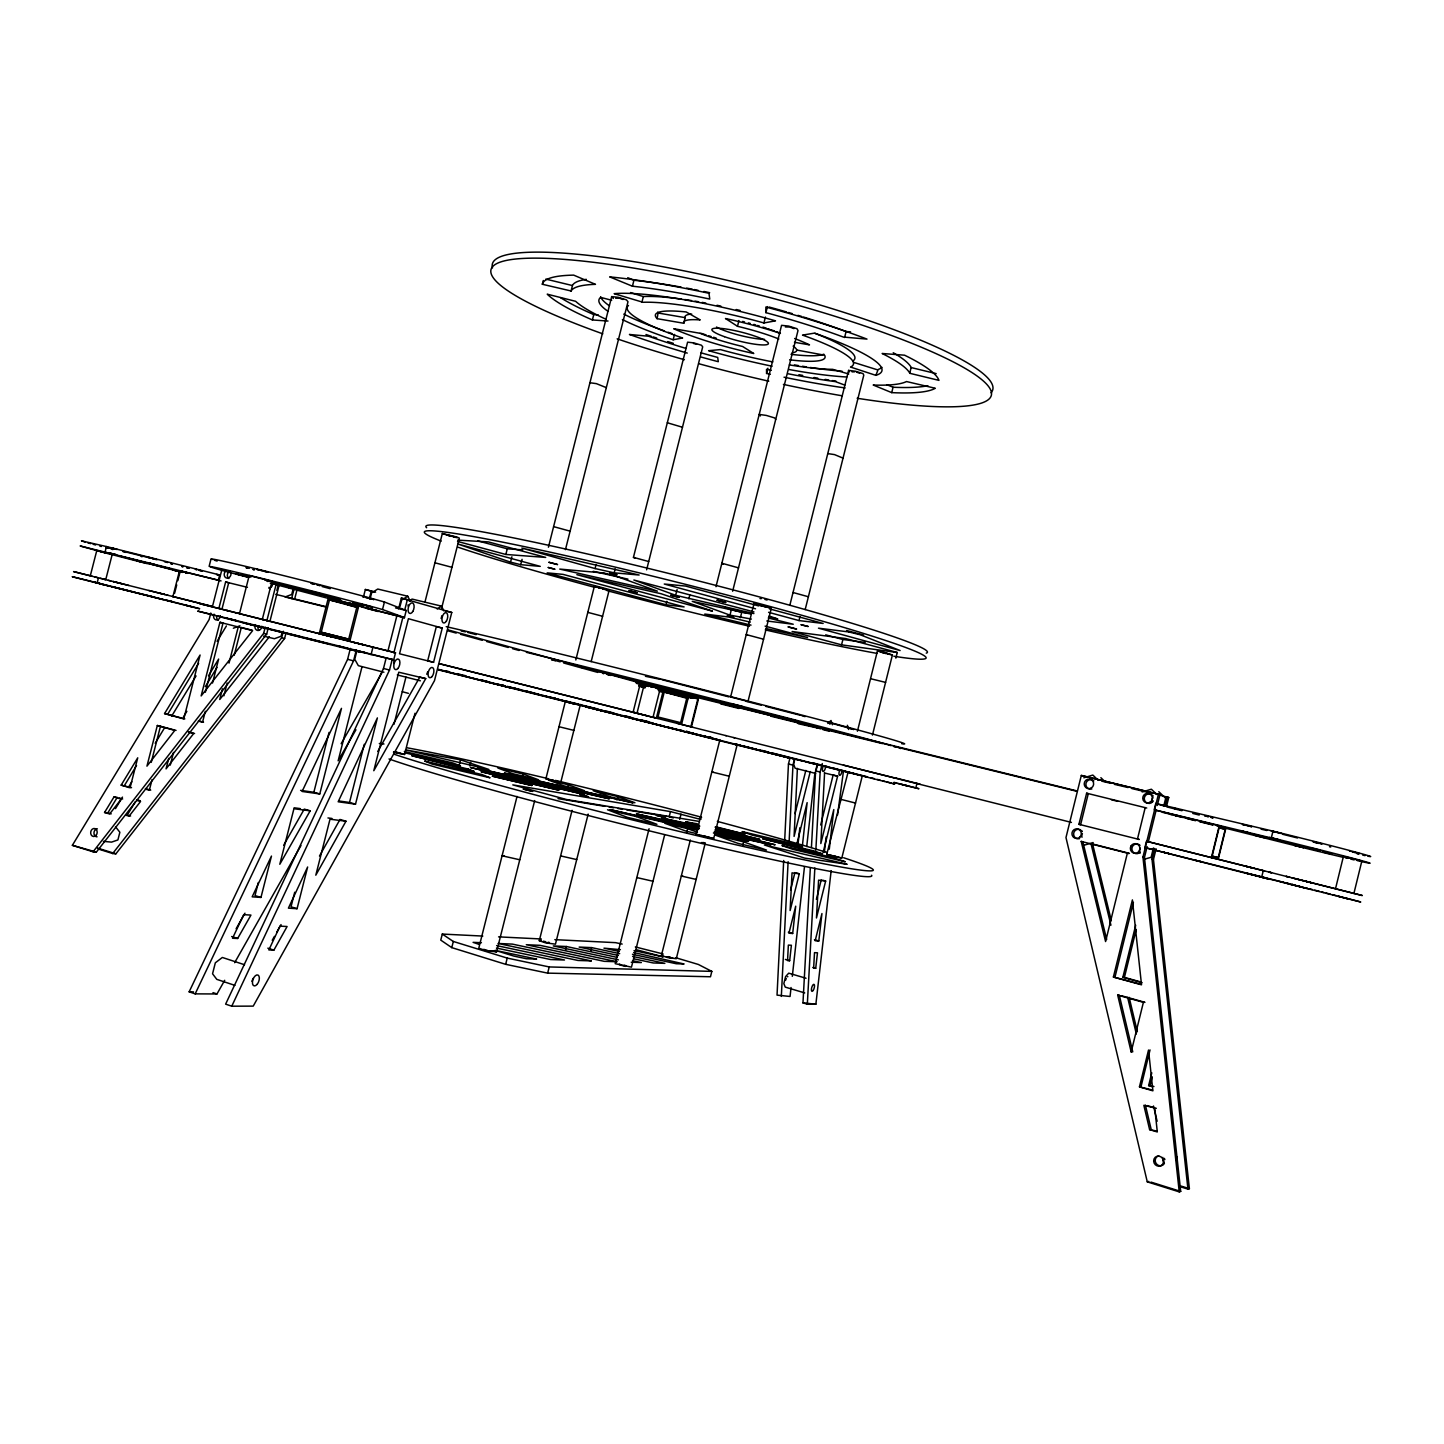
<?xml version="1.0" encoding="UTF-8"?>
<svg xmlns="http://www.w3.org/2000/svg" width="1444" height="1444" viewBox="0 0 1444 1444"><rect width="100%" height="100%" fill="white"/><g stroke="black" fill="none" stroke-linecap="round" stroke-linejoin="round"><path stroke-width="1.5" d="M785.356 326.958L789.254 327.012M783.695 860.498L777.034 995.133L790.067 996.468L791.059 987.515M784.688 840.3L788.46 764.002L790.048 757.667M797.395 768.407L794.092 836.401L810.283 771.547M781.33 996.414L788.117 861.689M789.128 841.491L792.973 765.139L794.543 758.804M831.166 870.66L815.878 1004.176L807.322 1004.194L802.972 1002.894L810.337 867.754M811.438 847.466L815.607 770.879L817.196 764.526M824.578 773.082L820.824 843.549L837.61 776.186L833.134 775.031L820.679 824.993M807.322 1004.194L814.849 868.024M815.842 850.173L820.156 772.035L822.286 763.551M797.918 845.281L799.85 827.755M789.669 960.693L791.384 945.26L788.352 945.098L787.558 960.603L789.669 960.693L785.356 959.43M792.684 933.474L795.698 906.182L788.947 933.221L792.684 933.474L788.352 932.228M802.304 846.455L807.142 802.629L796.962 843.476M792.305 976.324L804.488 866.653M806.727 846.509L814.939 772.648M824.362 852.393L826.112 836.997M815.716 968.292L817.484 952.805L814.506 952.643L813.64 968.22L815.716 968.292L812.81 967.444M818.82 940.965L821.943 913.547L815.174 940.748L818.82 940.965L814.452 939.719M829.289 849.18L833.802 809.579L823.044 852.79M837.556 815.012L843.513 770.681M852.032 371.866L854.74 371.794M1131.175 1051.954L1117.692 995.115L1119.281 995.133L1132.746 1051.828L1131.175 1051.954L1143.395 1002.335L1144.93 1002.335L1121.41 995.728M1139.46 1086.845L1148.521 1050.059L1152.89 1090.834L1139.46 1086.845L1152.493 1090.039M1141.013 1086.646L1150.038 1049.932M1152.438 1086.736L1148.648 1085.617L1151.789 1072.82M1148.648 1085.617L1150.146 1085.419L1152.24 1076.917M1219.223 825.824L1225.938 827.881L1218.213 859.306L1211.408 857.61L1219.223 825.824L1155.723 810.228M1218.267 857.646L1225.216 829.361L1219.169 827.502L1212.148 856.111L1218.267 857.646L1211.715 856.003M1175.976 1160.416L1176.914 1156.608M1265.233 878.132L1269.944 879.306L1261.641 877.266L1263.265 870.678M1271.207 837.845L1269.475 837.466L1279.601 839.975L1154.225 809.759L1155.778 803.46L1272.976 831.13L1271.352 837.719A85.16 1.029 13.9 0 1 1353.461 858.458A85.16 1.029 13.9 0 1 1361.205 861.49M1361.854 860.985L1353.912 893.421L1335.501 888.782L1343.389 856.527L1361.854 860.985L1360.753 860.859M1157.294 805.463L1159.965 794.615L1081.321 775.428L1065.979 837.556L1147.276 1181.86L1179.243 1191.878L1180.705 1191.408L1144.46 857.465L1147.132 846.635M1139.226 839.469L1078.939 824.307L1086.628 793.207L1146.735 808.026M1145.218 807.575L1137.475 839.018L1139.009 839.397M1261.641 877.266L1144.893 847.592L1146.446 841.274L1264.565 870.967M1113.396 977.028L1132.403 899.919L1141.518 984.826L1113.396 977.028L1140.886 984.266M1179.243 1191.878L1142.944 857.122L1158.467 794.128M1114.985 977.083L1133.414 902.301M1148.215 842.303L1156.229 809.795M1153.413 847.971L1151.121 857.285L1143.81 859.379M1163.828 805.734L1165.669 798.279L1158.792 791.691M1142.078 982.696L1122.854 977.353L1135.688 925.225M1156.102 848.801L1153.467 859.487L1189.387 1188.683L1187.961 1189.134L1151.987 859.144L1154.622 848.44M1165.182 805.608L1167.293 797.034L1168.737 797.503L1166.626 806.059M1122.854 977.353L1124.407 977.407L1136.139 929.737M891.706 392.624L895.497 392.786A204.579 32.418 14.1 0 0 933.979 388.959L935.297 388.274L906.489 381.541A175.193 27.743 14.1 0 1 874.107 385.061L873.187 385.025L891.706 392.624L893.06 387.245L896.832 387.389A204.561 32.905 14.1 0 0 927.878 385.71M795.066 813.622L805.842 770.41M895.858 658.139L897.265 652.507L845.624 638.537L792.124 631.533L841.545 644.854L842.899 639.493L865.209 642.436M909.81 373.31L909.684 373.021A175.193 27.743 14.1 0 0 883.042 353.942L882.14 353.491L904.558 355.188L908.168 356.975A204.579 32.418 14.1 0 1 938.456 379.194L938.943 380.368L909.81 373.31L911.11 367.299A175.175 28.158 14.1 0 0 893.24 352.733M816.275 769.76L817.647 764.273M790.608 889.865L794.904 872.591M799.29 873.782L790.121 910.532L792.034 872.862L799.29 873.782L796.366 872.988M862.357 775.608L841.816 858.007L833.423 856.328L826.726 854.433L848.115 772.035M857.429 731.242L877.447 650.937L884.251 652.381L892.41 654.98L872.447 735.086M816.383 899.359L821.239 879.829M825.661 881.039L816.456 917.969L818.586 880.154L825.661 881.039L822.719 880.226M894.287 782.63L915.803 787.991L916.958 783.352L895.442 777.955M646.623 569.802L702.705 346.813L701.423 345.224L693.86 342.896L687.597 342.174L633.447 557.348L634.963 558.232M547.655 973.13L549.207 966.939L711.82 971.379L710.484 976.758L547.655 973.13L505.671 964.321L451.773 947.625L440.763 940.116L442.297 934.069L482.819 936.073M588.159 814.091L555.453 944.159L545.489 942.842L539.28 940.694L572.077 810.319M565.434 950.26L566.373 946.506L617.093 957.372M633.086 712.253L640.378 683.211L636.046 682.146M637.003 713.21L644.114 684.835L650.612 686.387L660.125 688.914L653.031 717.235M616.967 800.03L617.833 796.565L593.195 790.698L609.837 796.763L634.945 802.738L617.833 796.565M666.027 604.765L684.113 606.913L563.052 574.387L547.168 572.871L666.027 604.765L666.893 601.318M778.857 338.997A58.157 9.187 14.1 0 0 737.505 326.308L738.931 320.514M753.894 613.574L675.63 595.289L677.074 589.585M590.777 951.307L591.697 947.625L619.675 953.636M656.388 718.047L663.337 690.376L688.535 696.568L681.55 724.383M664.24 692.073L657.995 716.982L680.629 722.668L686.911 697.632L664.24 692.073L688.066 698.625M688.878 598.863L689.835 595.072M765.916 312.644L765.861 307.03L772.522 308.817A204.579 32.418 14.1 0 1 861.797 337.138L866.996 339.105L843.314 337.048A175.193 27.743 14.1 0 0 767.54 313.095L765.916 312.644L767.432 306.597M763.93 322.969L775.5 320.839L772.341 319.936A145.88 23.086 14.1 0 0 615.595 293.547L614.151 293.673L642.959 302.283A116.621 18.447 14.1 0 1 761.782 322.373L763.93 322.969L765.428 317.066M649.078 828.748L615.216 963.689L631.461 967.155L664.691 834.65M770.356 374.285L766.583 373.454L767.883 368.238M715.989 586.679L781.565 325.333L788.695 326.091L796.944 328.69L798.009 330.514L732.649 591.228M690.864 726.747L698.084 697.957M700.051 819.253L670.485 811.618L669.15 816.925L673.373 817.918M691.82 725.466L698.318 699.564M751.403 619.079L729.978 615.144L731.35 609.711L725.068 607.382M679.691 819.416L681.008 814.127M686.604 832.683L687.615 828.657L664.926 823.315L686.117 831.166L696.64 833.657M740.393 617.725L741.747 612.292L750.573 613.339M705.141 843.513L676.297 958.708L667.489 957.534L661.406 955.495L690.322 840.047M735.718 744.743L737.072 745.068L713.661 838.621L696.152 834.506L719.654 740.7L789.507 758.1L766.132 752.053M754.039 603.412L730.61 696.983L747.992 701.459L771.349 608.123L754.039 603.412L755.32 604.26M844.596 337.535L846.094 331.542L850.57 331.849M789.814 605.361L848.585 370.404L855.389 371.216L863.025 373.599L863.783 375.151L805.192 609.548M742.667 845.859L743.678 841.87L715.755 835.3L738.01 843.386L766.511 850.101L743.678 841.87M768.587 612.328L799.019 620.577L800.012 616.606M875.876 375.35L876.743 375.061A145.88 23.086 14.1 0 0 817.214 334.087L814.47 333.131L802.521 335.116L804.344 335.766A116.621 18.447 14.1 0 1 850.552 367.065L875.876 375.35L878.151 369.483A145.862 23.429 14.1 0 0 881.977 367.372M794.994 758.551L793.64 764.02L795.084 768.208L815.625 773.424M393.472 752.162L404.573 754.472L415.006 713.264M441.557 608.429L459.354 538.125L457.08 537.078L442.333 533.522L425.023 601.823M433.579 662.309L442.243 628.086L408.417 618.7L399.537 653.789L433.579 662.309L427.677 660.829L436.323 626.642L442.243 628.086M398.634 608.772L401.342 598.105L451.755 612.473L434.482 680.684L253.223 1006.125L231.762 1006.197L225.625 1004.14L383.49 668.482L386.198 657.832M542.348 284.269L542.673 283.313A204.579 32.418 14.1 0 1 570.236 275.226L573.647 275.118L595.469 284.342A175.193 27.743 14.1 0 0 571.102 290.984L542.348 284.269L543.305 280.497M570.994 291.219L572.528 285.316A175.175 28.158 14.1 0 1 586.318 279.36M457.531 541.428L505.851 554.46L507.277 548.828L522.8 549.857M459.228 765.212L460.582 759.851L488.974 769.49L405.547 749.851L460.582 759.851M510.544 562.149L457.694 543.955L540.255 566.373L520.724 564.676L510.544 562.149L511.898 556.806M469.86 766.006L470.762 762.432M520.724 564.676L522.078 559.333M605.975 319.268A175.193 27.743 14.1 0 1 575.633 301.309L547.24 294.179L548.684 295.533A204.579 32.418 14.1 0 0 588.556 318.258L592.401 319.954L593.755 314.593L598.213 314.9M548.413 547.204L611.678 296.616L618.176 297.283L626.353 299.829L627.996 301.706L565.452 549.641M451.773 947.625L453.326 941.47L442.297 934.069M632.436 286.219L633.681 286.345A175.193 27.743 14.1 0 1 708.156 298.727L709.762 299.07L708.968 293.276L702.344 291.868A204.579 32.418 14.1 0 0 614.711 277.392L609.693 276.887L632.436 286.219L633.934 280.262L635.179 280.389A175.175 28.158 14.1 0 1 681.081 287.103M517.042 796.42L478.794 948.148L485.401 950.513L496.556 951.903L534.695 800.554M641.894 302.337L643.338 296.562L644.403 296.507A116.621 18.718 14.1 0 1 681.424 299.088M522.349 777.558L523.233 774.056L497.909 768.027L512.764 773.695L538.576 779.832L523.233 774.056M691.694 314.052A58.157 9.332 14.1 0 0 685.178 317.644L683.752 323.257L657.11 318.673L658.121 312.662A87.416 14.025 14.1 0 1 657.688 312.084M595.09 568.557L614.151 572.835L639.132 575.019L521.807 548.07L595.09 568.557L596.101 564.55M580.398 704.419L560.777 782.323L551.626 780.41L545.886 778.785L565.543 700.701M575.813 659.98L594.35 586.39L609.115 590.361L591.174 661.623M505.671 964.321L507.223 958.094L453.326 941.47M614.151 572.835L615.162 568.81M622.4 319.557A145.88 23.086 14.1 0 0 670.594 338.907L673.157 339.773L674.51 334.412M567.492 788.28L568.376 784.796L548.377 780.049L564.207 785.915L584.567 790.752L568.376 784.796M205.319 711.332L202.539 722.217L198.297 721.043M212.539 683.012L218.64 659.06L208.441 675.864M222.466 688.806L219.741 699.51L269.36 636.732M229.018 663.121L238.296 626.75M223.892 695.827L227.159 683.012M234.235 655.233L241.31 627.472L252.122 630.216M271.995 581.39L262.303 619.422L239.487 613.7L249.216 575.542L271.995 581.39L264.505 579.622M210.806 613.032L209.145 619.548L72.362 845.318L93.066 851.798L263.638 633.411L265.245 627.075M266.851 620.739L276.021 584.802M276.851 590.416L278.367 584.477M93.066 851.798L96.369 852.086L266.671 634.151L268.277 627.815M269.884 621.498L279.558 583.52M282.103 632.328L281.111 636.244L274.432 638.717L263.692 636.136M293.24 588.592L291.742 594.459L285.046 596.986M98.3 849.036L112.686 853.53L281.652 637.761L283.313 631.245M291.616 598.592L294.395 587.726M112.686 853.53L115.917 853.801L284.612 638.483L285.713 634.133M294.558 599.386L296.778 590.704M319.25 633.663L328.384 597.744L404.428 617.797M321.236 632.237L350.134 639.511L321.236 632.237L329.449 599.91L356.975 606.624L348.708 639.132M258.314 882.537L255.01 895.587L260.967 897.428L271.472 856.075L252.158 896.832L260.967 897.428M241.383 614.097L199.615 603.646L349.791 641.335L358.96 605.18M300.587 790.373L313.853 792.269L329.052 732.415M224.704 980.296L216.979 993.959L195.175 993.869L189.146 991.829L347.607 659.33L350.387 648.41M363.689 596.029L365.35 589.477L375.602 592.166M294.72 892.23L291.02 906.796L297.067 908.691L307.644 866.996L288.403 908.15L297.067 908.691M319.774 793.947L341.488 708.354L302.103 791.456L319.774 793.947L313.853 792.269M195.175 993.869L353.563 660.847L356.325 649.926M369.646 597.473L371.307 590.921M356.885 650.883L354.755 659.276L358.329 665.666L383.905 672.218M370.025 599.17L371.613 592.87L377.768 589.044L407.731 596.21L410.276 601.173M361.848 667.417L338.149 760.826L355.946 729.78M371.036 654.746L372.949 647.201L395.512 652.778L393.725 659.836L349.34 649.258L360.134 651.443M384.429 602.004L406.233 610.487L404.446 617.545L382.516 609.53L384.429 602.004A96.604 1.715 14.2 0 0 271.761 572.672A96.604 1.715 14.2 0 0 212.34 559.532M338.636 800.951L349.52 802.449L364.267 744.292M387.822 651.424L397.01 615.18M400.024 606.408L401.631 600.09L407.731 596.21M355.513 804.164L377.389 717.903L338.167 801.781L355.513 804.164L349.52 802.449M231.762 1006.197L389.519 670.034L392.226 659.348M393.851 652.941L403.057 616.642M404.681 610.234L407.388 599.567L401.342 598.105M393.995 724.31L405.963 677.037M90.304 575.777L96.784 550.543L102.091 551.861M84.077 579.586L72.2 576.697L97.109 583.069L98.445 577.853L73.572 571.589L92.091 576.228M105.123 551.77L106.459 546.554L219.687 574.947L218.369 580.181L80.142 545.958L101.549 551.915M96.784 550.543L112.199 554.46L105.737 579.658L102.668 578.882L105.141 579.531M172.919 596.553L179.507 570.741L221.076 580.921M174.58 593.34L176.728 584.91M177.811 580.687L179.977 572.239M157.324 725.502L146.945 766.15L174.814 730.411L157.324 725.502L176.042 730.411M151.259 762.342L160.519 726.043M152.035 779.67L149.346 790.265L145.79 789.218M209.127 566.373L211.023 558.918M168.749 758.317L166.06 768.876L193.658 733.57L189.308 732.361M170.266 765.103L173.497 752.45M212.467 606.498L221.907 569.514M225.625 581.968L218.946 608.123L222.033 608.899L228.694 582.798L225.625 581.968L247.447 587.329M219.939 622.31L201.149 695.936L252.628 630.613L219.939 622.31L223.026 623.05L205.373 692.217M672.814 958.076L671.893 958.13M272.23 940.315L274.432 936.38M276.634 932.445L281.038 924.593M319.485 856.039L339.99 819.47L345.982 821.203L315.803 875.19L330.008 819.217L345.982 821.203M273.891 950.134L287.103 926.506L279.992 926.145L268.855 949.953L273.891 950.134L267.826 948.166M377.768 751.458L419.807 677.092L425.727 678.608L373.797 770.717L398.761 672.218L425.727 678.608M234.65 962.715L300.966 845.534M236.112 928.745L244.975 913.186M283.638 845.318L304.269 809.109L310.171 810.824L279.811 864.27L293.926 808.73L310.171 810.824M237.664 938.456L250.949 915.081L243.711 914.666L232.538 938.257L237.664 938.456L231.672 936.524M341.163 743.696L382.353 671.983M104.564 812.467L113.986 796.962L117.253 797.359L107.849 812.846L104.564 812.467L109.618 814.001L121.224 799.128L113.986 796.962M121.152 785.139L137.74 757.811L130.068 787.774L121.152 785.139L131.53 787.666M164.562 713.571L200.084 655.016L183.785 718.913L164.562 713.571L184.814 718.877M124.401 785.554L136.548 765.555M167.757 714.13L198.64 663.247M115.484 808.64L122.487 797.106M128.335 787.485L131.837 781.727M155.194 743.263L164.526 727.866M171.529 716.332L196.059 675.936M217.069 641.335L226.419 625.938M183.478 716.928L186.872 711.332M135.411 801.637L127.271 815.012L130.61 816.022M205.301 686.676L217.015 667.435M827.827 723.462L831.022 720.484L832.376 724.78M549.622 943.365L543.143 941.398L545.128 941.488M628.501 305.496L628.176 305.767A116.621 18.447 14.1 0 0 680.9 337.409L682.633 338.004L673.157 339.773M799.416 722.74L595.199 670.503M437.153 608.989L441.521 606.137L443.922 610.956M409.139 600.975L412.082 599.079L441.521 606.137M233.35 628.23L239.921 625.775M661.406 955.495L662.796 955.08M1083.812 777.811L1092.855 775.067L1098.288 780.338M1142.15 791.962L1151.373 789.218L1156.933 794.543M1084.209 845.173L1093.162 842.556M1147.276 1181.86L1148.81 1181.427M539.28 940.694L541.175 940.297M1156.319 1108.324L1143.847 1105.31L1149.623 1129.641L1156.915 1131.085M696.152 879.414L681.315 876.021L682.633 875.858M652.995 881.255L636.822 877.573M826.726 854.433L841.816 858.007M576.716 859.577L560.615 855.913M519.786 859.776L502.079 855.787L504.299 855.678M266.4 580.813L267.916 581.517M696.152 834.506L706.387 836.527M802.972 1002.894L815.878 1004.176M189.146 991.829L193.514 991.866M631.227 962.227L641.353 962.57L632.526 960.675M481.43 942.715L473.091 942.354L479.137 944.394M566.373 946.506L553.305 945.928L618.375 959.845M591.697 947.625L579.17 947.065L618.375 955.477M498.577 936.867L541.338 938.979M554.839 939.647L615.613 942.661L622.183 944.087M457.766 540.128L488.289 541.897L545.688 557.42L505.851 554.46M592.401 319.954L608.014 321.037M348.076 602.798L358.78 605.523L354.989 604.639M545.886 778.785L553.196 780.247M620.108 964.303L619.133 964.285L620.523 965.061M72.362 845.318L96.369 852.086M103.39 841.347L111.549 842.123L117.903 839.939L119.87 832.249L115.484 826.762M855.516 803.063L841.292 799.453M799.019 620.577L823.134 623.447L769.399 608.845M791.005 354.322L792.594 354.502A87.416 14.025 14.1 0 0 823.838 354.177M789.633 359.791L791.222 359.989A87.434 13.808 14.1 0 0 824.596 355.224L796.709 350.026A58.157 9.187 14.1 0 0 793.153 346.127M766.818 620.992L793.243 624.241L768.262 617.996M327.95 817.954L331.976 818.459M294.071 807.792L300.19 808.586M589.928 382.75L596.39 383.635L606.318 387.642M841.545 644.854L897.265 652.507M729.274 776.24L711.82 771.962L713.264 772.161M667.327 422.767L682.471 427.243M827.773 453.596L834.542 454.607L843.043 458.145M697.235 823.766L685.593 821.871L698.697 824.975M716.08 826.834L745.086 834.253L715.069 827.141M699.077 821.401L566.481 799.507L512.801 784.886L670.485 811.618M557.98 798.622L604.675 806.312M609.115 807.034L613.556 807.774M618.014 808.514L622.454 809.236M626.913 809.976L666.929 816.564M658.518 313.077L685.16 317.644M794.453 342.282L809.506 344.863L808.315 344.286A87.434 13.808 14.1 0 0 794.633 338.528M1310.087 889.233L1308.571 888.8M584.315 668.012L580.253 666.911M830.932 855.281L834.939 856.545M453.976 536.789L455.257 536.951L447.044 534.984M573.864 730.375L558.99 726.711M761.403 598.61L759.959 598.592M607.13 674.348L611.173 675.413L607.725 674.619M553.612 526.627L570.109 531.157M488.938 950.856L492.133 950.964M619.007 298.222L615.613 298.222M633.447 557.348L648.699 561.536M461.304 631.046L465.528 631.876M793.027 592.509L808.387 596.751M733.101 704.293L742.396 706.639L738.299 705.538M625.757 966.397L621.462 965.368M693.499 343.492L696.586 344.25M881.779 652.056L889.053 653.952L887.284 653.717M671.135 958.004L666.316 956.758M453.145 536.861L457.279 537.709M763.948 606.606L771.349 608.123M645.45 676.297L659.98 679.294M803.911 724.148L800.084 723.245M603.285 589.134L609.115 590.361M170.681 563.665L172.522 564.044L170.952 563.485M701.279 835.516L705.647 836.545M887.32 653.897L892.41 654.98M496.465 948.058L550.651 959.538L564.478 960.007L496.628 945.603M507.223 958.094L549.207 966.939M434.915 562.781L451.954 567.312M367.751 608.213L368.581 608.411M376.361 610.487L377.805 610.794L376.108 610.307M639.764 681.55L798.676 721.35L775.103 716.17M619.314 951.47L603.971 948.166L620.415 949.665M632.454 954.304L676.261 963.726L684.095 963.996L633.627 952.499M632.58 956.415L664.854 963.347L653.229 962.967L633.627 958.762M180.175 571.391L182.594 571.968L178.749 571.445M180.247 571.806L172.684 569.875L177.883 571.228M187.846 573.34L185.41 572.763M700.99 818.874L699.401 818.567L700.809 819.055M635.324 946.939L663.103 953.961M635.883 949.592L663.265 956.885L634.042 950.585M1350.086 851.238L1349.562 851.184M555.417 781.204L557.222 781.529L555.146 780.879M600 587.78L597.852 587.383L599.603 587.997M587.798 612.364L602.599 616.263M658.951 690.647L662.868 691.514L658.536 690.394M550.525 697.398L549.189 697.055L551.139 697.524M798.333 723.733L820.192 728.588M893.042 783.713L894.63 784.038L438.777 669.944M1356.674 859.812L1357.613 860.01L1356.53 859.685M1142.944 857.122L1144.46 857.465M1151.987 859.144L1153.467 859.487M593.195 571.319L627.959 579.134M258.151 569.658L256.87 569.387L257.808 569.712M311.381 583.34L314.72 584.134M769.074 617.003L777.738 618.971L769.111 616.028M751.042 614.097L692.236 601.354L729.978 615.144M364.195 597.004L362.697 596.697L363.563 596.968M1081.195 841.419L1128.937 853.512L1127.367 853.169L1105.581 941.542L1081.195 841.419L1082.838 841.798L1106.664 939.521M751.024 625.126L704.78 614.061L728.606 617.021L750.23 622.129M766.186 628.591L807.539 637.544L765.085 626.118M265.028 579.658L266.4 579.928L265.389 579.622M1180.181 809.867L1181.715 810.192L1180.434 809.831M1251.461 826.708L1242.363 824.416L1245.739 825.318M1261.081 829.181L1266.821 830.499M706.585 837.177L709.564 837.719L706.82 836.852M271.255 581.86L340.585 599.693L272.338 582.762M111.495 547.944L114.202 548.72M1312.939 841.599L1322.126 843.928L1317.939 842.953M393.869 751.746L398.291 752.847M763.334 606.191C775.789 608.7 749.526 602.184 762.107 605.884M122.686 551.229L150.356 558.052M357.715 607.184L347.517 604.585L357.48 607.058M1172.113 814.416L1170.561 814.073L1171.842 814.434M552.186 780.121L549.442 779.579L553.503 780.735M1349.418 857.917L1347.577 857.501L1349.635 858.079M886.327 653.5L881.544 652.255M602.509 588.755L605.632 589.369L602.978 588.52M583.827 667.904L579.784 666.911M699.835 826.13L661.551 817.972L698.679 826.744M715.105 829.74L775.139 844.812L716.152 830.878M699.185 827.773L636.407 813.874L699.239 828.712M714.419 831.383L771.024 844.74L714.401 832.304M698.048 829.379L610.126 809.615L697.56 830.228M713.408 833.007L748.515 841.292L715.033 834.343M252.953 569.496L254.054 569.766M371.361 598.989L374.032 599.567L372.227 599.025M1173.629 808.135L1178.322 809.29M603.917 673.554L602.437 673.229L603.538 673.536M1205.054 815.806L1208.556 816.654M1210.541 817.286L1213.159 817.882L1210.938 817.268M1356.223 852.862L1359.201 853.53L1357.161 852.953M649.385 686.153L647.905 685.81L648.897 686.099M824.416 772.973L837.61 776.186M404.338 751.476L453.127 763.046L460.492 765.988L404.771 752.775M394.194 751.692L398.49 752.703M716.332 828.296L759.869 839.451L716.17 829.109M737.487 326.29L725.484 318.528L727.541 318.962A87.434 13.808 14.1 0 1 780.428 333.438M109.094 553.72L112.199 554.46M1144.893 847.592L1290.142 883.945M445.835 611.047L451.755 612.473M368.563 608.393L369.664 608.664M196.871 569.64L195.301 569.279L196.727 569.676M202.25 571.066L199.615 570.416M655.811 687.885L660.125 688.914M101.423 584.116L105.954 585.253M165.266 599.91L172.612 601.751L171.096 601.372M186.312 605.397L193.586 607.22M263.638 633.411L266.671 634.151M281.652 637.761L284.612 638.483M705.015 843.44L701.423 842.538M545.814 279.107L572.438 285.551M911.236 367.588L936.199 373.635M395.512 607.906L406.233 610.487M1159.965 794.615L1081.321 775.428M1101.971 781.204L1110.689 783.316M1114.407 784.345L1128.107 787.54M1131.789 788.55L1147.691 792.287M1160.759 795.445L1168.737 797.503M365.855 608.141L404.446 617.545M1352.126 851.707L1355.988 852.664M577.979 666.334L575.506 665.774L577.582 666.352M1204.549 822.358L1208.249 823.279M261.075 626.913L254.541 625.342L279.649 631.768M356.614 650.54L360.531 651.497M359.809 651.894L358.058 651.424M704.094 735.682L705.701 736.079M832.592 855.642L836.708 856.707M834.921 856.545L838.386 857.285L837.484 856.942M259.27 569.929L262.104 570.633M264.505 571.445L268.331 572.311L265.046 571.391M246.455 567.673L249.234 568.358M319.665 585.596L316.85 584.892M802.088 715.881L805.084 716.603M832.34 723.245L827.773 722.144L853.783 729.491L850.787 728.769M106.459 546.554L81.46 540.832L85.34 542.132M275.75 594.35L326.055 606.679M1076.899 790.897L655.63 687.272L447.712 629.801M1350.537 858.187L1353.118 858.819M919.81 784.056L919.034 783.857M215.499 615.361L197.702 611.101L245.913 623.501M646.731 721.531L653.157 723.101M686.893 731.639L693.445 733.245M915.803 787.991L918.962 788.731L915.37 787.792M251.057 576.95L242.159 574.622L250.227 576.589M375.26 610.216L372.66 609.567M1282.362 834.217L1297.488 837.971M1354.959 852.556L1352.378 851.924M1176.734 809.037L1177.979 809.344M112.235 548.124L117.145 549.46L115.177 548.864M150.663 557.907L148.227 557.33L151.656 558.16M1353.389 859.018L1350.79 858.368M1175.199 815.282L1177.582 815.878L1175.163 815.282M1207.798 823.297L1205.289 822.665M286.706 597.383L326.001 607.04M697.921 698.391L684.456 695.268L697.434 698.86M720.718 703.896L739.003 708.462M771.006 716.242L882.555 743.624M893.493 746.295L1077.206 791.384M1111.339 799.759L1117.764 801.348M1162.51 812.322L1171.264 814.47M1175.633 815.535L1195.325 820.372M1199.693 821.456L1212.816 824.668M1217.184 825.733L1225.938 827.881M182.341 572.438L119.635 555.976L171.313 569.062L148.804 563.665M1218.664 827.737L1225.216 829.361M894.486 777.901L896.056 778.28L843.422 765.121M901.922 784.489L904.54 785.157M227.051 618.285L225.047 617.797L227.376 618.393M234.163 620.09L236.148 620.577L234.885 620.252M907.68 785.933L898.367 783.46M263.259 627.436L267.591 628.519M346.109 648.031L347.878 648.446L344.105 647.49M366.235 652.959L362.895 652.128M359.61 651.93L288.529 634.223M452.008 536.356L448.669 535.471M731.35 609.711L741.747 612.292M799.055 722.866L795.229 721.964L803.929 724.148M650.323 686.369L652.905 687.127M693.409 698.282L689.997 697.47L692.633 698.174M141.837 562.077C149.274 563.864 130.014 559.008 139.869 561.572M351.506 641.822L362.462 644.566M368.563 646.028L367.372 645.721M85.322 579.892L95.43 582.401M107.777 585.722L109.329 586.102L105.845 585.253M166.439 600.199L199.597 608.61M97.055 582.798L135.61 592.419M445.528 670.756L448.759 671.568M457.116 673.626L460.564 674.492M462.333 674.926L465.889 675.81M488.361 681.748L479.968 679.655L505.075 686.225M556.445 698.878L553.539 698.156M711.188 737.487L709.509 737.054L711.296 737.487M806.005 761.836L813.73 763.768M217.683 615.902L348.798 648.464M1307.47 888.601L1288.517 883.872M366.686 597.599L368.148 597.96M368.563 598.285L370.025 598.664M1316.621 842.628L1313.192 841.762M1247.634 825.643L1251.767 826.708M366.235 605.487C347.011 600.939 385.927 610.343 366.668 605.776M1329.455 846.726L1330.718 847.032M1208.086 816.69L1204.729 815.842M1166.806 806.907L1181.932 810.698M1192.744 813.423L1199.224 815.048M370.909 608.971L372.317 609.314M1245.432 832.069C1231.281 828.387 1260.197 835.769 1246.046 832.087M107.379 547.348L106.387 547.096L109.491 547.98M220.102 575.308L216.582 574.477L219.831 575.344M107.307 547.89L106.333 547.655L108.119 548.016M551.536 659.782L555.362 660.738M113.914 554.153C124.22 556.68 102.38 551.139 112.885 553.9M150.338 563.341C139.978 560.832 161.692 566.174 151.331 563.665M106.17 552.583L102.723 551.68L110.249 553.557M102.957 552.077L107.596 553.305L104.961 552.583M166.295 594.856L167.721 595.217M101.603 578.611L100.358 578.304M159.779 593.249L164.815 594.495L148.858 590.488M349.791 641.335L389.014 651.154M439.138 663.698L648.392 716.08M651.497 716.856L656.695 718.119M677.417 723.354L692.651 727.162M228.91 610.992L226.925 610.487L228.17 610.794M236.022 612.779L238.007 613.267L236.744 612.942M262.952 619.548L269.468 621.173M318.763 633.591L331.199 636.696L327.192 635.685M352.137 641.966L353.094 642.201M354.737 642.634L372.949 647.201M725.646 735.574L726.278 735.736M733.606 737.577L734.581 737.812M916.958 783.352L919.593 784.002M1254.222 868.349L1246.154 866.346L1251.623 867.718M1287.254 876.634L1286.117 876.346L1290.07 877.338M1294.636 878.493L1294.925 878.566M1078.939 824.307L1080.599 824.723L1088.271 793.695L1086.628 793.207M94.42 582.185L100.575 583.737L98.282 583.141M97.181 582.889L94.329 582.167M902.518 784.633L907.067 785.789M514.714 688.228L521.194 689.853M531.97 692.542L538.432 694.167M549.225 696.856L555.687 698.481M566.463 701.17L578.827 704.239M583.719 705.502L596.661 708.733M607.076 711.296L613.862 713.029M624.476 715.646L631.046 717.343M641.804 720.033L648.374 721.639M438.615 669.402L512.638 688.355L438.29 669.547M504.461 685.738L502.404 685.214L504.624 685.792M621.66 715.285L638.23 719.437M686.261 731.35L688.246 731.855M596.553 709.347C586.896 706.946 609.043 712.47 599.35 710.069M643.266 720.791L639.421 719.834L642.815 720.7M645.017 721.26L647.833 721.946L645.432 721.332M663.969 726.115L586.029 706.928L720.213 740.573M866.31 776.818L773.226 753.208M570.705 703.011L566.409 701.946L567.871 702.326M571.138 703.156L574.73 704.022M735.519 744.4L790.68 758.136L735.989 744.292M792.539 758.515L789.182 757.667M720.285 740.79L630.559 718.155M1164.712 852.501C1153.792 849.794 1178.412 855.931 1167.492 853.223M228.278 618.592L232.935 619.783M275.696 630.523L284.865 632.815M339.99 646.461L343.618 647.399M1196.011 860.407L1193.899 859.884M1266.659 878.169L1244.584 872.717L1262.977 877.429M1286.658 883.096L1287.795 883.385M286.796 633.284L302.049 637.111M1200.072 861.454L1202.311 862.014L1194.188 859.974M1292.163 884.522L1294.239 885.028L1292.542 884.594M1169.604 814.181L1182.564 817.448M1186.896 818.531L1195.542 820.697M1199.856 821.78L1212.834 825.029M1217.148 826.112L1301.441 847.249A85.16 1.029 13.9 0 0 1343.516 857.411M123.245 584.062L113.101 581.517L128.949 585.506M1262.291 870.425L1263.662 870.768M1306.152 881.4L1312.018 882.88L1297.885 879.342M1353.425 893.276L1362.324 895.533L1218.176 859.27M94.943 576.95L211.69 606.299M632.183 711.91L638.392 713.462M651.334 716.711L658.175 718.462M1268.716 872.032L1271.55 872.754L1269.33 872.194M1291.802 877.771L1335.826 888.836M108.282 580.326L110.683 580.921M167.793 595.235L166.295 594.856M212.232 606.426L172.377 596.39L173.605 596.697M261.039 619.025L355.693 642.869M358.166 643.482L360.765 644.15M361.866 644.349L364.682 645.053M440.312 663.879L1071.43 822.412M1147.98 841.653L1211.408 857.61M386.938 650.63L395.512 652.778M261.725 619.259L265.317 620.162M137.685 592.942L154.111 597.076M97.109 583.069L199.471 608.79M147.559 595.524L163.515 599.585L111.784 586.625L127.632 590.65M686.532 731.404L688.463 731.891M103.806 584.73L101.405 584.116M188.55 605.975L186.908 605.559M191.402 606.661L193.045 607.076M553.196 698.048L555.308 698.571M791.348 758.19L792.467 758.479M1289.023 883.692L1290.286 884.017M737.703 744.671L736.566 744.382L739.869 745.194M1283.499 882.41L1262.67 877.483M1288.535 883.602L1289.799 883.927M568.846 702.578L573.954 703.842M1264.529 877.916L1259.908 876.779L1261.551 877.194M1279.962 881.724L1360.753 901.995L1349.292 898.98M1342.595 897.428C1328.913 894.016 1357.252 901.11 1343.606 897.717M342.21 647.056L338.456 646.1M361.921 651.858L366.433 652.995M228.657 618.718L230.083 619.079M231.112 619.296L233.82 619.981M246.996 623.718L248.476 624.079M249.469 624.295L250.949 624.656M251.581 624.927L328.564 643.862M737.198 705.376L733.119 704.311M198.586 570.163L202.377 571.048M141.151 556.481L142.162 556.734M650.702 686.568L651.786 686.839M652.489 686.911L653.572 687.182L644.114 684.835M147.378 563.702L109.852 554.081M632.093 712.054L652.634 717.235M893.944 782.341L896.941 783.099M1286.261 883.024L1287.326 883.295M1291.477 884.324L1304.6 887.771M1319.383 891.345L1314.726 890.172M1321.657 891.923L1323.877 892.482M813.423 763.082L817.142 764.02M818.965 764.49L822.593 765.41M847.303 771.854L854.036 773.551M1309.943 888.944L1312.343 889.558M705.538 736.061L704.311 735.754M1285.521 882.934L1289.582 883.963M1297.452 885.786L1299.997 886.436M1305.015 887.699L1307.488 888.331M507.115 686.351L515.761 688.535M520.075 689.636L533.053 692.903L526.627 691.098M537.367 694.004L550.344 697.271M554.658 698.373L567.636 701.64M571.95 702.723L584.928 706.008M589.242 707.091L619.512 714.744M691.55 732.938L704.51 736.205M708.823 737.306L717.469 739.49M743.389 746.025L756.331 749.292M760.663 750.393L803.839 761.295M1292.308 884.486L1294.889 885.136M497.097 683.951L503.649 685.611M508.017 686.712L521.122 690.015M525.49 691.116L538.612 694.438M542.98 695.539L601.967 710.448M668.283 727.198L681.387 730.502M685.756 731.603L720.7 740.429M350.928 649.006L393.725 659.836M303.926 637.598L325.333 643.031M788.46 764.002L792.973 765.139M815.607 770.879L820.156 772.035M553.178 780.374L554.189 780.626M394.717 752.306L400.403 753.533L399.176 753.1M705.394 836.888L701.116 835.733M702.867 842.466L705.25 843.097M263.62 571.012L258.819 569.983M1175.506 808.73L1173.394 808.189M293.529 588.574L287.067 587.004L297.951 589.766L294.883 588.917M353.599 604.296L348.816 603.051M371.27 609.224L374.971 610L373.707 609.675M822.899 729.617L829.379 731.278M636.299 683.319L648.717 686.496M639.114 685.286L645.54 686.929L639.006 685.413M658.428 690.214L667.002 692.398M671.298 693.499L677.741 695.142M638.699 685.972L645.215 687.633M904.973 785.139L914.684 787.612M1338.065 896.092L1341.602 896.995M1332.307 894.63L1336.205 895.623M1326.061 893.042L1330.267 894.107M833.007 768.064L837.971 769.327M842.773 770.554L845.859 771.331M824.362 765.861L827.881 766.746M357.787 650.847L356.506 650.522M1129.443 853.368L1092.585 844L1111.32 920.622M347.607 659.33L353.563 660.847M383.49 668.482L389.519 670.034M397.335 674.926L420.385 680.81M662.056 679.727L728.967 696.911M746.241 701.351L761.349 705.232M765.681 706.351L800.211 715.231M1345.429 857.05L1349.508 858.097M467.657 632.418L476.195 634.62M152.017 558.467L156.963 559.749M108.408 547.619L110.304 548.106M107.091 552.727L109.726 553.413M103.066 552.168L104.04 552.42M1347.902 898.619L1343.281 897.428M871.093 777.793L874.324 778.641M814.272 763.407L867.645 776.908M668.518 956.632L670.521 957.173M487.747 950.585L483.722 949.34M369.971 608.881L371.234 609.206M877.338 779.417L880.118 780.139M761.945 750.393L768.316 752.035M679.456 729.87L682.922 730.754M317.68 584.892L320.333 585.596M365.711 597.563L371.018 598.7M185.554 572.726L187.612 573.268M108.119 553.63L103.138 552.33M882.681 780.789L885.01 781.403M604.152 710.989L608.447 712.109L507.169 686.766M248.422 577.383L226.654 571.662A96.604 1.426 14.2 0 1 250.913 575.741A96.604 1.426 14.2 0 1 382.516 609.53M270.19 583.105L333.311 599.711M337.661 600.848L350.73 604.278M111.134 549.099L112.903 549.55M764.869 599.422L767.107 600.036M816.618 727.541L820.463 728.57M106.044 547.745L107.704 548.197M887.085 781.944L891.851 783.208M246.058 567.745L247.303 568.07M99.816 546.103L101.297 546.5M402.262 691.712L408.381 693.337M393.671 752.017L394.735 752.306M313.944 584.152L311.074 583.358M322.03 586.517L330.171 588.701M164.454 561.716L167.63 562.564M179.507 570.741L189.218 573.322M477.874 540.886L507.277 548.828M825.697 634.855L842.899 639.493M451.015 536.302L442.333 533.522M885.623 653.536L877.447 650.937M95.647 544.984L93.12 544.298M757.486 604.856L761.8 606.029M758.66 605.92L685.575 586.065L664.258 584.026L755.537 608.79M846.545 630.468L863.548 635.089M753.967 611.931L633.862 580.019L675.63 595.289M1313.841 842.177L1318.516 843.44M253.368 569.441L254.379 569.712M329.449 599.91L357.607 607.653M122.794 551.5L126.206 552.438M90.828 543.666L87.795 542.836M328.384 597.744L356.542 605.541M360.874 606.733L378.22 611.534M447.532 630.703L456.196 633.086M460.528 634.295L482.206 640.288M486.538 641.479L508.198 647.472M512.53 648.663L519.028 650.468M551.518 659.457L560.182 661.857M563.683 662.995L597.852 672.435M657.219 688.842L691.495 698.156M199.272 720.989L203.514 722.162M1124.407 977.407L1141.464 982.137M188.081 731.675L194.579 733.498M1117.692 995.115L1143.395 1002.335M555.056 780.699L560.777 782.323M548.305 942.228L549.352 942.517M624.169 965.17L626.173 965.783M620.144 298.493L623.104 299.504M856.888 372.263L859.595 373.184M790.409 327.283L793.947 328.618M365.35 589.477L373.978 591.986M708.21 837.051L713.661 838.621M400.511 753.281L404.573 754.472M806.041 978.256L788.731 973.166L785.59 976.595L783.839 983.599L785.247 987.118L804.705 992.912M145.429 788.568L150.736 790.139M1150.146 1085.419L1153.936 1086.538M675.539 957.661L698.373 964.466L711.82 971.379M136.566 799.723L140.158 800.788M136.981 800.409L140.573 801.474L129.076 816.167L125.736 815.156M119.058 797.9L122.668 798.983M1147.204 1105.599L1154.496 1107.783M107.849 812.846L111.224 813.856M1149.623 1129.641L1157.312 1131.97L1154.803 1108.577M611.678 300.262L600.614 297.374A145.88 23.086 14.1 0 0 608.032 311.344M848.729 373.978L832.683 369.339A116.621 18.447 14.1 0 1 789.381 364.899M630.541 292.554L643.338 296.562M853.584 362.354L877.266 369.772M1155.778 803.46L1164.965 806.33M97.434 848.043L115.917 853.801M1180.993 1186.047L1189.387 1188.683M1179.531 1186.499L1187.961 1189.134M1150.94 1182.094L1180.705 1191.408M244.541 964.736L222.34 957.462L215.337 962.805L212.557 973.779L216.78 979.357L234.921 985.386M212.99 992.624L216.979 993.959M493.252 950.73L496.556 951.903M687.615 828.657L697.452 832.285M846.094 331.542L844.812 331.073A175.175 28.158 14.1 0 0 803.532 317.048M844.812 385.115L835.39 381.613A175.193 27.743 14.1 0 1 788.207 373.797M627.743 277.699L633.934 280.262M886.887 384.7L893.06 387.245M593.755 314.593L589.91 312.897A204.561 32.905 14.1 0 1 560.489 297.626M594.35 586.39L595.921 587.167M747.541 635.324L746.223 634.584L763.569 639.223M871.346 678.897L885.587 682.38M723.209 564.225L721.874 563.25L738.516 567.853M1100.87 777.684L1104.895 781.583M657.11 318.673L656.713 318.258A87.434 13.808 14.1 0 1 686.189 311.958L700.232 319.936A58.157 9.187 14.1 0 0 683.806 323.294M611.678 296.616L613.357 298.493M760.41 415.944L759.201 414.428L766.295 415.421L774.58 417.912L775.735 419.41M848.585 370.404L849.397 371.956M847.357 725.285L848.657 729.491M1090.978 843.639L1110.923 925.207M1129.154 997.353L1137.349 1031.756M1127.62 997.353L1136.338 1033.994M1153.503 1105.996L1157.131 1121.266M1145.381 1105.057L1151.157 1129.334M766.583 373.454L766.529 369.303L767.937 369.61A175.193 27.743 14.1 0 0 771.349 370.332M97.073 836.816A4.007 3.249 -81 0 1 93.968 832.899A4.007 3.249 -81 0 1 97.38 828.82M218.243 620.306A4.043 3.339 -75.5 0 1 216.799 615.902M258.891 630.216A4.079 3.393 -75.5 0 1 258.115 626.371M270.317 588.665A4.079 3.393 -74.3 0 1 269.089 587.293M228.892 578.557A4.043 3.339 -74.3 0 1 229.939 571.192M1164.189 1162.239A5.054 4.765 56.3 0 1 1162.835 1157.402M1164.406 1163.431A5.126 4.819 56.9 0 1 1156.247 1163.684A5.126 4.819 56.9 0 1 1158.738 1155.868M1164.821 1159.622A5.126 4.819 56.9 0 0 1164.297 1158.395A5.054 4.765 56.2 0 0 1164.369 1159.604M1140.2 853.061A4.801 4.747 84 0 1 1140.128 848.26M1140.146 852.195A4.855 4.801 86.5 0 1 1133.36 852.303A4.855 4.801 86.5 0 1 1133.233 845.444A4.855 4.801 86.5 0 1 1140.02 845.336M1082.007 837.267A4.747 4.657 -84.8 0 1 1082.422 833.675M1079.571 838.657A4.801 4.711 -84.1 0 1 1073.632 833.495A4.801 4.711 -84.1 0 1 1080.581 829.831M1081.574 830.571A4.801 4.711 -84.1 0 1 1082.332 831.563M1091.844 788.966A4.801 4.711 -71.2 0 1 1085.996 783.262A4.801 4.711 -71.2 0 1 1093.848 780.897M1151.933 802.341A4.783 4.747 -65.6 0 1 1153.07 797.684M1152.402 795.121A4.837 4.801 -66.8 0 1 1153.178 796.095M1153.269 800.933A4.837 4.801 -66.8 0 1 1152.529 801.962M1151.536 802.756A4.837 4.801 -66.8 0 1 1144.262 798.749A4.837 4.801 -66.8 0 1 1151.391 794.38M252.989 978.436A5.758 3.068 -70.2 0 1 251.852 981.18M393.905 660.756A5.433 2.852 -75.5 0 1 393.598 663.464M427.695 671.731A5.289 2.708 -75.6 0 1 426.702 674.204M441.774 615.776A5.289 2.708 -76.4 0 1 441.106 618.429M408.092 604.765A5.415 2.852 -76.4 0 1 408.038 606.119M785.68 980.115A3.61 1.282 -74.1 0 1 786.294 978.382M787.485 976.758A3.61 1.282 -74.1 0 1 787.864 976.649M829.74 724.148A3.754 1.372 -76.3 0 1 830.101 724.13M842.069 770.284A3.7 1.318 -75.9 0 1 839.794 775.392A3.7 1.318 -75.9 0 1 839.524 770.573M825.643 766.259A3.754 1.354 -75.9 0 1 824.181 770.807A3.754 1.354 -75.9 0 1 822.484 770.392A3.754 1.354 -75.9 0 1 823.351 765.699M220.336 615.74A4.043 3.339 -75.5 0 1 215.95 619.891A4.043 3.339 -75.5 0 1 214.073 614.169M261.815 626.245A4.079 3.411 -75.5 0 1 257.357 630.414A4.079 3.411 -75.5 0 1 255.444 624.62M230.932 572.853A4.043 3.339 -74.3 0 1 228.657 577.799A4.043 3.339 -74.3 0 1 224.488 576.048A4.043 3.339 -74.3 0 1 226.022 570.795M272.501 582.961A4.079 3.393 -74.3 0 1 268.999 588.268M217.123 561.084A96.604 1.715 14.2 0 1 214.29 560.2M1359.941 861.202A85.16 1.029 13.9 0 1 1357.198 860.588M1354.165 859.902A85.16 1.029 13.9 0 1 1350.862 859.126M1347.306 858.296A85.16 1.029 13.9 0 1 1345.447 857.862M1272.976 831.13A85.16 1.245 13.9 0 1 1367.883 856.202M1365.049 855.624A85.16 1.245 13.9 0 1 1362.757 855.137M1358.75 854.252A85.16 1.245 13.9 0 1 1357.27 853.927M602.798 333.835A257.989 40.973 14.1 0 1 558.485 258.963A257.989 40.973 14.1 0 1 940.567 355.711A257.989 40.973 14.1 0 1 857.158 398.255M841.996 395.764A257.989 40.973 14.1 0 1 783.424 384.411M768.786 381.18A257.989 40.973 14.1 0 1 698.878 363.744M684.384 359.718A257.989 40.973 14.1 0 1 617.148 338.835M701.008 352.823A175.193 27.743 14.1 0 0 716.296 357.047L717.704 357.426L718.3 361.704L712.632 360.206A204.579 32.418 14.1 0 1 700.827 356.975M686.044 348.437A175.193 27.743 14.1 0 1 648.537 336.235L629.44 334.466L634.277 336.181A204.579 32.418 14.1 0 0 687.254 353.094M845.173 387.949A204.579 32.418 14.1 0 1 784.02 377.191M772.865 361.921A116.621 18.447 14.1 0 1 720.394 349.592L708.607 350.675L711.441 351.47A145.88 23.086 14.1 0 0 772.143 366.216M846.78 376.992A145.88 23.086 14.1 0 1 788.947 369.502M796.691 350.044A58.157 9.187 14.1 0 1 792.196 352.841M492.494 267.88A257.971 41.569 14.1 0 1 751.891 286.273A257.971 41.569 14.1 0 1 991.035 392.822M835.986 381.144A204.561 32.905 14.1 0 1 832.412 380.584M828.802 380.007A204.561 32.905 14.1 0 1 825.156 379.411M817.791 378.166A204.561 32.905 14.1 0 1 814.055 377.498M802.702 375.422A204.561 32.905 14.1 0 1 798.875 374.682M673.337 343.329A204.561 32.905 14.1 0 1 667.742 341.578M656.713 338.058A204.561 32.905 14.1 0 1 653.103 336.885M651.316 336.29A204.561 32.905 14.1 0 1 645.991 334.503M814.994 333.329A116.621 18.718 14.1 0 1 852.718 361.054M684.727 299.54A116.621 18.718 14.1 0 1 691.514 300.587M695.015 301.146A116.621 18.718 14.1 0 1 698.553 301.76M702.163 302.392A116.621 18.718 14.1 0 1 705.809 303.078M717 305.28A116.621 18.718 14.1 0 1 720.809 306.074M736.205 309.521A116.621 18.718 14.1 0 1 740.086 310.442M842.033 371.18A145.862 23.429 14.1 0 1 810.283 367.48M806.384 366.884A145.862 23.429 14.1 0 1 802.431 366.253M798.442 365.585A145.862 23.429 14.1 0 1 794.38 364.881M671.947 333.546A145.862 23.429 14.1 0 1 668.157 332.246M664.439 330.929A145.862 23.429 14.1 0 1 623.772 314.106M609.44 305.821A145.862 23.429 14.1 0 1 600.632 296.85M716.116 338.04A87.416 14.025 14.1 0 1 713.571 337.282M711.044 336.506A87.416 14.025 14.1 0 1 708.553 335.73M706.098 334.936A87.416 14.025 14.1 0 1 701.297 333.347M686.676 288.114A175.175 28.158 14.1 0 1 692.326 289.179M694.239 289.558A175.175 28.158 14.1 0 1 698.048 290.298M703.842 291.471A175.175 28.158 14.1 0 1 709.672 292.681M769.074 307.03A175.175 28.158 14.1 0 1 786.565 311.958M788.478 312.5A175.175 28.158 14.1 0 1 792.287 313.637M797.954 315.333A175.175 28.158 14.1 0 1 801.673 316.471M764.562 339.358A29.133 4.675 14.1 0 1 716.477 327.03M742.613 321.416A58.157 9.332 14.1 0 1 744.508 321.886M748.281 322.86A58.157 9.332 14.1 0 1 750.158 323.366M753.876 324.395A58.157 9.332 14.1 0 1 755.717 324.918M757.54 325.46A58.157 9.332 14.1 0 1 759.345 326.001M762.883 327.084A58.157 9.332 14.1 0 1 766.349 328.185M768.027 328.745A58.157 9.332 14.1 0 1 769.67 329.304M771.295 329.864A58.157 9.332 14.1 0 1 774.435 331.001M775.951 331.56A58.157 9.332 14.1 0 1 780.247 333.239M871.562 875.244A259.072 10.613 14.1 0 1 675.557 837.231A259.072 10.613 14.1 0 1 389.014 758.966M843.621 857.754A259.072 9.982 14.1 0 1 734.057 844.343A259.072 9.982 14.1 0 1 394.031 754.183M379.321 743.479A259.072 9.982 14.1 0 1 383.978 744.021M407.37 747.848A259.072 9.982 14.1 0 1 548.341 778.713M555.489 780.41A259.072 9.982 14.1 0 1 701.622 817.232M717.343 821.401A259.072 9.982 14.1 0 1 827.231 852.556M441.196 541.121A258.584 12.834 14.1 0 1 693.319 586.318A258.584 12.834 14.1 0 1 893.836 656.244M876.905 653.374A258.584 12.834 14.1 0 1 765.284 629.891M749.472 626.227A258.584 12.834 14.1 0 1 607.076 590.65M594.675 587.329A258.584 12.834 14.1 0 1 458.163 547.24M426.63 527.728A258.566 13.447 14.1 0 1 679.113 576.03A258.566 13.447 14.1 0 1 926.254 653.139M663.319 692.434A258.801 2.978 14.1 0 1 659.619 691.514M644.836 687.795A258.801 2.978 14.1 0 1 641.136 686.875M526.338 652.309A258.801 2.978 14.1 0 1 891.128 745.645M893.601 746.349A258.801 2.978 14.1 0 1 895.785 746.999M899.305 748.1A258.801 2.978 14.1 0 1 900.641 748.534M446.196 626.66A258.783 3.592 14.1 0 1 745.736 700.52A258.783 3.592 14.1 0 1 901.688 743.696M788.225 626.931L796.51 629.043L788.225 626.931M801.167 624.765L808.098 626.479L801.167 624.765M664.998 817.484L656.442 815.373L664.998 817.484M588.484 796.781L580.055 794.687L588.484 796.781M532.565 791.366L523.36 789.092L532.565 791.366M236.293 573.936L247.321 576.734L236.293 573.936M549.027 562.312L557.474 564.532L549.027 562.312M548.269 567.492L554.749 569.189L548.269 567.492M609.855 572.925L616.841 574.748L609.855 572.925M629.133 590.722L637.003 592.78L629.133 590.722M670.9 595.217L679.113 597.365L670.9 595.217M717.072 600.163L725.682 602.437L717.072 600.163M308.98 590.831L320.315 593.719L308.98 590.831M536.518 959.069L526.41 958.744L513.938 956.109L495.166 950.332L536.518 959.069M591.228 960.892L577.997 960.459L498.09 943.474L512.349 944.105L591.228 960.892M616.823 961.74L604.17 961.325L526.302 944.719L539.948 945.333L616.823 961.74M727.397 615.686L733.606 617.31L727.397 615.686M352.48 602.906L363.455 605.704L352.48 602.906M603.754 572.997L559.731 569.08L657.363 591.156L615.054 575.795L603.754 572.997M848.765 631.931L818.477 628.176L900.117 650.54L860.335 634.8L848.765 631.931M846.87 864.234L804.615 858.097L764.309 844.939L846.87 864.234M1271.352 830.968L1281.207 833.423L1271.352 830.968M531.897 785.5L492.368 776.15L531.897 785.5M558.756 790.121L481.267 771.764L558.756 790.121M584.477 794.525L470.509 767.504L584.477 794.525M609.151 798.767L477.459 768.316L609.151 798.767M632.833 802.828L504.479 773.118L632.833 802.828M700.087 333.293L673.752 328.727L674.998 329.304A87.434 13.808 14.1 0 0 751.837 353.094L753.768 353.509L742.613 346.488A58.157 9.187 14.1 0 1 700.087 333.293M1255.666 834.758L1253.988 834.452L1319.87 850.841L1255.666 834.758M1264.132 837.52L1254.529 835.137L1264.132 837.52M1310.719 847.989L1320.538 850.444L1310.719 847.989M1303.427 847.556L1293.824 845.173L1303.427 847.556M1322.794 851.87L1332.343 854.252L1322.794 851.87M712.397 611.137L576.878 574.676L661.099 593.737L712.397 611.137M156.078 559.333L152.649 558.503L156.078 559.333M181.745 566.391L182.883 566.734L181.745 566.391M188.839 568.232L186.709 567.709L188.893 568.214M254.758 625.631L243.188 622.743L254.758 625.631M845.137 861.725L792.991 849.397L781.944 845.534L833.603 857.754L845.137 861.725M482.025 774.58L424.644 761.024L432.081 764.093L490.058 777.793L482.025 774.58M636.335 816.564L607.527 809.777L627.472 817.376L656.93 824.307L636.335 816.564M791.98 843.422L742.09 831.6L752.252 835.155L802.593 847.087L791.98 843.422M468.018 769.002L411.72 755.663L474.173 771.457L468.018 769.002M813.459 850.823L762.649 838.784L822.322 853.873L813.459 850.823M795.175 759.165L793.532 758.768L795.157 759.165M1175.542 815.246L1174.279 814.939L1177.925 815.842L1175.56 815.264M813.243 990.331A3.628 1.245 -74.2 0 0 814.145 984.447A3.628 1.245 -74.2 0 0 811.492 988.707A3.628 1.245 -74.2 0 0 813.243 990.331M1091.357 787.955A4.801 4.711 -71.2 0 0 1091.231 779.652A4.801 4.711 -71.2 0 0 1084.209 784.002A4.801 4.711 -71.2 0 0 1091.357 787.955M1153.666 1160.976A5.126 4.837 57 0 0 1161.12 1165.615A5.126 4.837 57 0 0 1160.976 1156.879A5.126 4.837 57 0 0 1153.666 1160.976M1130.941 846.094A4.873 4.819 86.9 0 0 1135.237 853.332A4.873 4.819 86.9 0 0 1139.28 845.967A4.873 4.819 86.9 0 0 1130.941 846.094M1080.022 836.978A4.819 4.711 -84 0 0 1077.784 828.982A4.819 4.711 -84 0 0 1072.098 834.975A4.819 4.711 -84 0 0 1080.022 836.978M1150.038 802.286A4.855 4.819 -66.9 0 0 1149.893 793.893A4.855 4.819 -66.9 0 0 1142.745 798.261A4.855 4.819 -66.9 0 0 1150.038 802.286M96.134 835.264A4.025 3.249 -81 0 0 94.925 828.603A4.025 3.249 -81 0 0 90.737 833.603A4.025 3.249 -81 0 0 96.134 835.264M397.858 668.518A5.433 2.834 -75.5 0 0 398.869 659.421A5.433 2.834 -75.5 0 0 393.833 665.034A5.433 2.834 -75.5 0 0 397.858 668.518M431.918 676.676A5.307 2.708 -75.6 0 0 432.911 667.796A5.307 2.708 -75.6 0 0 428.11 673.301A5.307 2.708 -75.6 0 0 431.918 676.676M412.785 611.48A5.433 2.834 -76.4 0 0 412.424 602.906A5.433 2.834 -76.4 0 0 408.056 610.108A5.433 2.834 -76.4 0 0 412.785 611.48M446.449 621.028A5.289 2.708 -76.4 0 0 446.142 612.689A5.289 2.708 -76.4 0 0 441.936 619.729A5.289 2.708 -76.4 0 0 446.449 621.028M257.14 984.339A5.758 3.05 -70.2 0 0 258.079 975.097A5.758 3.05 -70.2 0 0 252.465 981.776A5.758 3.05 -70.2 0 0 257.14 984.339M724.437 336.669A29.133 4.603 14.1 0 0 768.334 343.78A29.133 4.603 14.1 0 0 727.596 329.25A29.133 4.603 14.1 0 0 724.437 336.669"/></g></svg>
